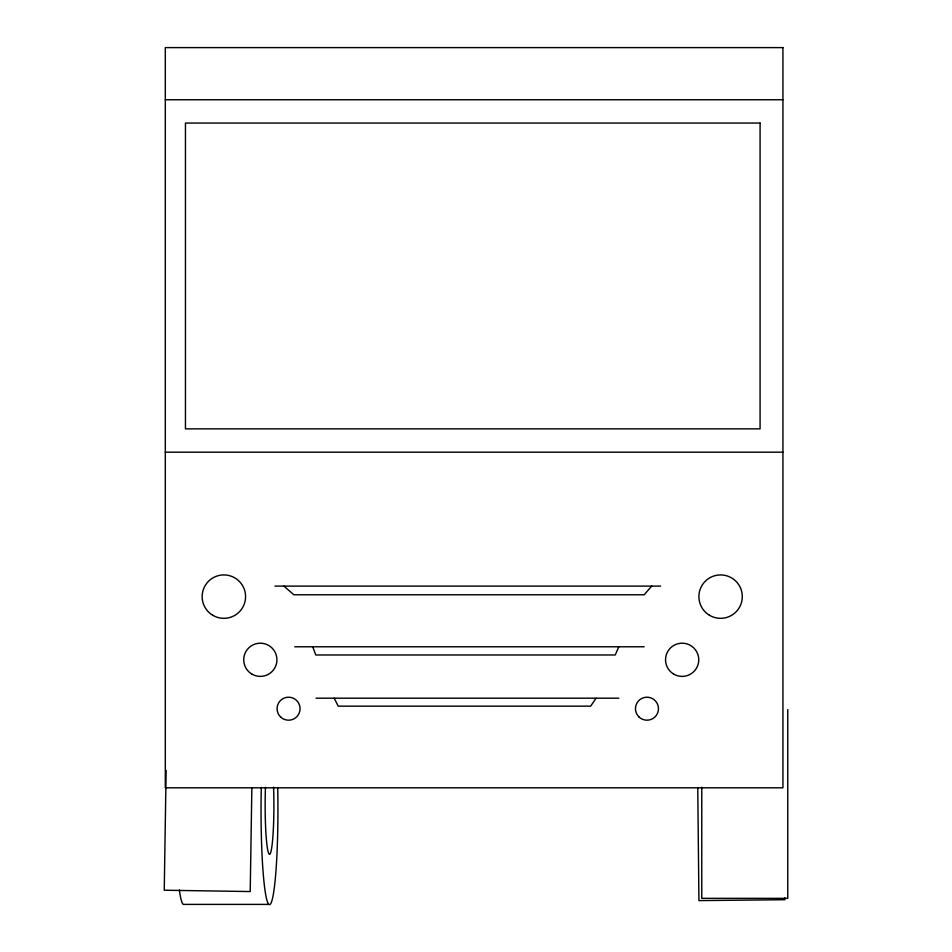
<?xml version="1.0" encoding="UTF-8"?>
<svg xmlns="http://www.w3.org/2000/svg" width="952" height="952" viewBox="0 0 952 952"><rect width="100%" height="100%" fill="white"/><g stroke="black" fill="none" stroke-linecap="round" stroke-linejoin="round"><path stroke-width="1.43" d="M166.124 770.346L164.244 890.215L250.221 891.56L251.852 787.673M618.824 646.777L615.23 654.976L315.79 654.976L312.732 646.777M596.083 698.197L590.68 706.158L338.222 706.158L334.188 698.197M651.703 586.111L644.171 594.774L293.859 594.774L283.886 586.111M165.303 99.746L782.925 99.746M165.303 452.188L782.925 452.188M274.95 586.111L660.652 586.111M294.739 646.777L644.207 646.777M316.04 698.197L618.824 698.197M268.869 904.4L183.224 904.4A94.498 8.437 90 0 1 179.333 889.977M784.9 897.772L784.912 899.711L698.935 900.604L697.756 788.03M787.756 709.609L787.756 898.343L701.767 898.343L701.767 787.209M277.698 787.982A94.498 8.437 -90 0 1 269.464 904.662A94.498 8.437 -90 0 1 261.288 787.399M273.581 787.137A48.945 4.379 -90 0 1 269.535 854.301A48.945 4.379 -90 0 1 265.453 787.399M782.925 47.6L165.303 47.6L165.303 787.804L782.925 787.804L782.925 47.6M760.077 123.058L185.45 123.058L185.45 428.864L760.077 428.864L760.077 123.058M212.653 615.218A21.706 21.706 0 0 0 245.568 597.035A21.706 21.706 0 0 0 213.367 577.626A21.706 21.706 0 0 0 212.653 615.218M709.395 615.218A21.706 21.706 0 0 0 742.298 597.035A21.706 21.706 0 0 0 710.109 577.626A21.706 21.706 0 0 0 709.395 615.218M251.566 673.897A16.6 16.6 0 0 0 276.913 660.331A16.6 16.6 0 0 0 252.494 645.158A16.6 16.6 0 0 0 251.566 673.897M673.385 673.897A16.6 16.6 0 0 0 698.744 660.331A16.6 16.6 0 0 0 674.313 645.158A16.6 16.6 0 0 0 673.385 673.897M280.578 716.951A11.495 11.495 0 0 0 299.725 711.501A11.495 11.495 0 0 0 285.433 697.637A11.495 11.495 0 0 0 280.578 716.951M638.971 716.951A11.495 11.495 0 0 0 658.118 711.501A11.495 11.495 0 0 0 643.838 697.637A11.495 11.495 0 0 0 638.971 716.951"/></g></svg>
